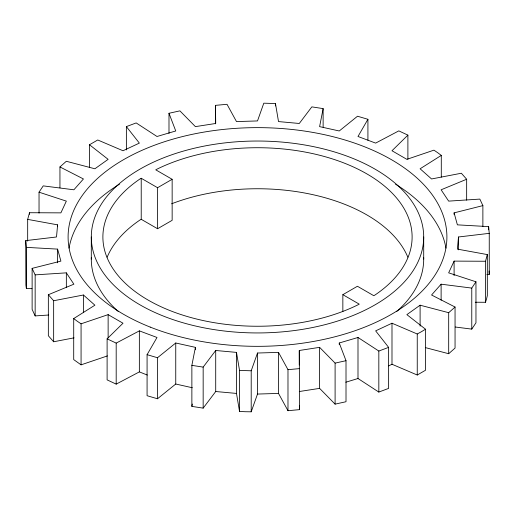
<?xml version="1.0" encoding="UTF-8"?>
<svg xmlns="http://www.w3.org/2000/svg" width="515" height="515" viewBox="0 0 515 515"><rect width="100%" height="100%" fill="white"/><g stroke="black" fill="none" stroke-linecap="round" stroke-linejoin="round"><path stroke-width="0.77" d="M215.47 123.858L215.47 105.356L227.018 104.3L236.488 121.579L257.5 120.941L263.796 103.187L275.467 103.541L278.512 121.579L299.286 123.478L311.839 106.869L323.13 108.614L319.609 126.626L339.25 130.977L357.513 116.229L367.922 119.293L357.996 136.488L375.641 143.106L398.81 130.874L407.893 135.123L391.992 150.747L406.869 159.341L433.933 150.155L437.731 152.723L441.291 155.401L420.105 168.778L431.564 178.963L461.35 173.233L466.654 179.246L441.117 189.79L448.655 201.127L479.851 199.093L482.877 205.614L454.101 212.862L457.391 224.855L488.638 226.613L489.25 233.353L458.492 236.984L457.391 249.118L487.325 254.584L487.325 295.616L486.559 298.957L485.497 302.279L475.294 302.234M215.47 105.356L215.714 123.478L195.391 126.626L179.902 110.86L168.991 113.274L175.75 130.977L157.004 136.488L136.172 122.931L126.375 126.606L139.359 143.106L123.008 150.747L97.753 139.983L89.488 144.754L108.131 159.341L94.895 168.778L66.313 161.279L59.946 166.937L83.436 178.963L73.883 189.79L43.228 185.883L39.037 192.185L66.345 201.127L60.899 212.862L29.503 212.721L27.675 219.384L57.609 224.855L56.508 236.984L25.75 240.621L25.905 285.02L26.362 288.387L31.969 288.703M487.325 254.584L485.497 261.253L454.101 261.111L448.655 272.847L475.963 281.789L471.772 288.091L441.117 284.183L431.564 295.005L455.054 307.03L448.687 312.695L420.105 305.195L406.869 314.633L425.512 329.214L421.489 331.666L417.247 333.99L391.992 323.22L375.641 330.868L388.625 347.368L378.828 351.043L357.996 337.48L339.25 342.996L346.009 360.693L346.009 401.726L335.098 404.14L335.098 363.114L319.609 347.348L299.286 350.49L299.53 409.644L287.982 410.7L287.982 369.673L278.512 352.395L257.5 353.026L257.5 394.059L251.204 411.813L245.365 411.723L239.533 411.459L239.533 370.433L236.488 352.395L215.714 350.49L215.714 391.522L203.161 408.131L191.87 406.387L191.87 365.36L195.391 347.348L175.75 342.996L157.487 357.738L157.487 398.771L147.078 395.707L147.078 354.674L157.004 337.48L139.359 330.868L116.19 343.099L107.107 338.851L123.008 323.22L108.131 314.633L81.067 323.813L77.269 321.251L73.709 318.573L94.895 305.195L83.436 295.005L53.65 300.741L48.346 294.728L73.883 284.183L66.345 272.847L35.149 274.875L32.123 268.36L60.899 261.111L57.609 249.118L26.362 247.361L25.75 240.621M191.87 406.387L192.327 404.037M251.204 411.813L251.204 370.787L257.5 353.026M455.266 327.012L471.772 329.117L475.963 322.815L475.963 281.789M203.161 408.131L203.161 367.105L215.714 350.49M425.512 347.638L448.687 353.721L455.054 348.063L455.054 307.03M157.487 398.771L175.75 384.023L175.75 342.996M157.571 228.737L157.571 187.711L172.152 179.291L172.152 220.317L157.571 228.737L141.219 219.3L139.932 220.04A154.609 89.262 0 0 0 107.165 257.178M157.571 187.711L141.219 178.274L139.932 179.014A154.609 89.262 0 0 0 148.172 300.103A154.609 89.262 0 0 0 357.912 304.861L359.251 304.146L342.848 294.683L342.848 311.575M388.658 365.895L391.992 364.253L417.247 375.017L425.512 370.246L425.512 329.214M342.848 294.683L357.429 286.263L373.781 295.7L375.068 294.96A154.609 89.262 0 0 0 366.828 173.87A154.609 89.262 0 0 0 157.088 169.107L155.749 169.821L172.152 179.291M107.107 338.851L107.107 379.877L116.19 384.126L139.359 371.894L147.309 375.049M345.829 382.214L357.996 378.512L378.828 392.07L388.625 388.394L388.625 347.368M73.709 318.573L73.709 359.599L81.067 364.845L107.384 355.917M346.009 360.693L335.098 363.114M48.346 294.728L48.346 335.754L53.65 341.767L74.031 337.846M335.098 404.14L319.609 388.374L299.286 391.522M486.881 274.662L489.25 274.379L489.25 233.353M299.53 368.618L287.982 369.673M32.123 268.36L32.123 309.386L35.149 315.907L48.745 315.019M287.982 410.7L278.512 393.421L257.5 394.059M251.204 370.787L239.533 370.433M239.533 411.459L236.488 393.421L215.714 391.522M203.161 367.105L191.87 365.36M192.34 387.75L175.75 384.023M157.487 357.738L147.078 354.674M489.096 271.006L489.25 274.379M299.473 405.704L299.53 409.644M488.638 226.613L488.638 229.832M485.497 261.253L485.497 302.279M482.877 205.614L482.877 226.529M471.772 288.091L471.772 329.117M466.654 179.246L466.654 200.161M458.492 236.984L458.492 249.859M454.101 212.862L454.101 214.472M454.101 261.111L454.101 275.596M448.687 312.695L448.687 353.721M441.291 155.401L441.291 177.121M441.117 284.183L441.117 300.277M423.703 236.984A166.203 95.957 0 0 1 174.398 320.085A166.203 95.957 0 0 1 174.398 153.888A166.203 95.957 0 0 1 423.703 236.984L423.703 259.077M420.105 305.195L420.105 326.111M417.247 333.99L417.247 375.017M407.893 135.123L407.893 159.257M391.992 323.22L391.992 364.253M378.828 351.043L378.828 392.07M367.922 119.293L367.922 140.209M357.996 337.48L357.996 378.512M339.25 342.996L339.25 344.606M323.13 108.614L323.13 127.115M319.609 347.348L319.609 388.374M299.286 350.49L299.286 364.974M278.512 352.395L278.512 393.421M275.467 103.541L275.467 105.955M236.488 352.395L236.488 393.421M195.391 347.348L195.391 349.762M168.991 113.274L168.991 133.385M141.219 178.274L141.219 219.3M139.359 330.868L139.359 371.894M126.375 126.606L126.375 149.936M116.19 343.099L116.19 384.126M108.131 314.633L108.131 337.962M91.297 236.984L91.297 259.077M89.488 144.754L89.488 167.278M83.436 295.005L83.436 312.708M81.067 323.813L81.067 364.845M66.345 272.847L66.345 287.325M59.946 166.937L59.946 187.853M57.609 224.855L57.609 226.465M57.609 249.118L57.609 262.792M53.65 300.741L53.65 341.767M39.037 192.185L39.037 213.101M35.149 274.875L35.149 315.907M29.503 212.721L29.503 214.33M27.675 219.384L27.675 241.11M26.362 247.361L26.362 288.387M171.604 203.792A154.609 89.262 0 0 1 407.835 257.178M69.042 248.166A189.398 109.347 0 0 1 119.435 184.222M395.565 184.222A189.398 109.347 0 0 1 445.958 248.166M423.684 257.571A166.203 95.957 0 0 1 396.891 311.337M118.109 311.337A166.203 95.957 0 0 1 91.316 257.571M150.226 327.102A189.398 109.347 0 0 0 446.318 245.565A189.398 109.347 0 0 0 175.963 138.29A189.398 109.347 0 0 0 150.226 327.102"/></g></svg>
